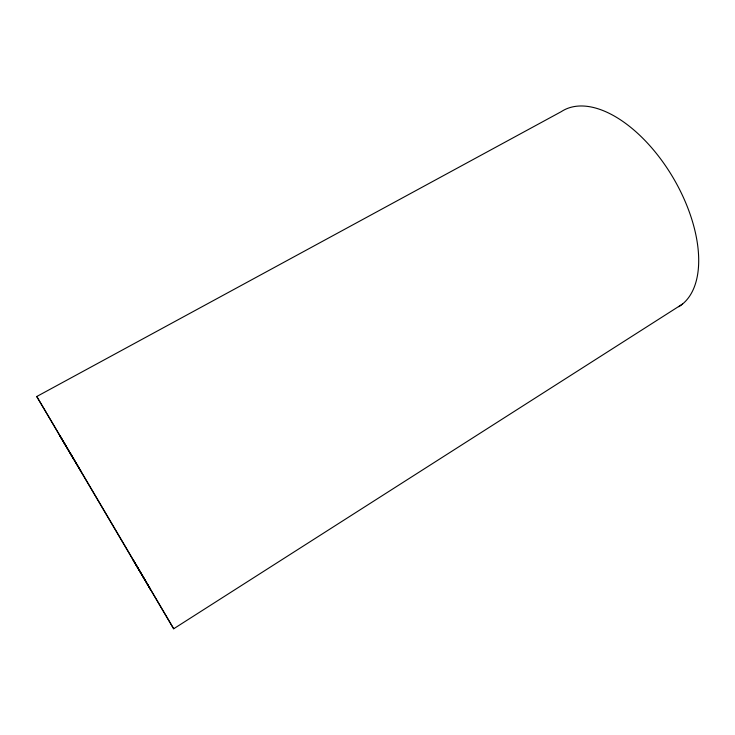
<?xml version="1.0" encoding="UTF-8"?>
<svg xmlns="http://www.w3.org/2000/svg" width="735" height="735" viewBox="0 0 735 735"><rect width="100%" height="100%" fill="white"/><g stroke="black" fill="none" stroke-linecap="round" stroke-linejoin="round"><path stroke-width="1.1" d="M678.754 306.725A113.879 61.18 59.5 0 0 672.167 176.124A113.879 61.18 59.5 0 0 561.264 111.656L36.75 396.514L173.68 628.774L682.512 304.051M36.75 396.514L46.452 412.831M65.764 445.621L59.728 435.487L73.72 459.347M47.003 413.759L81.309 471.916M132.649 559.298L150.528 589.488L146.991 583.388M70.422 453.385L145.943 581.477M133.733 560.842L173.68 628.774"/></g></svg>
